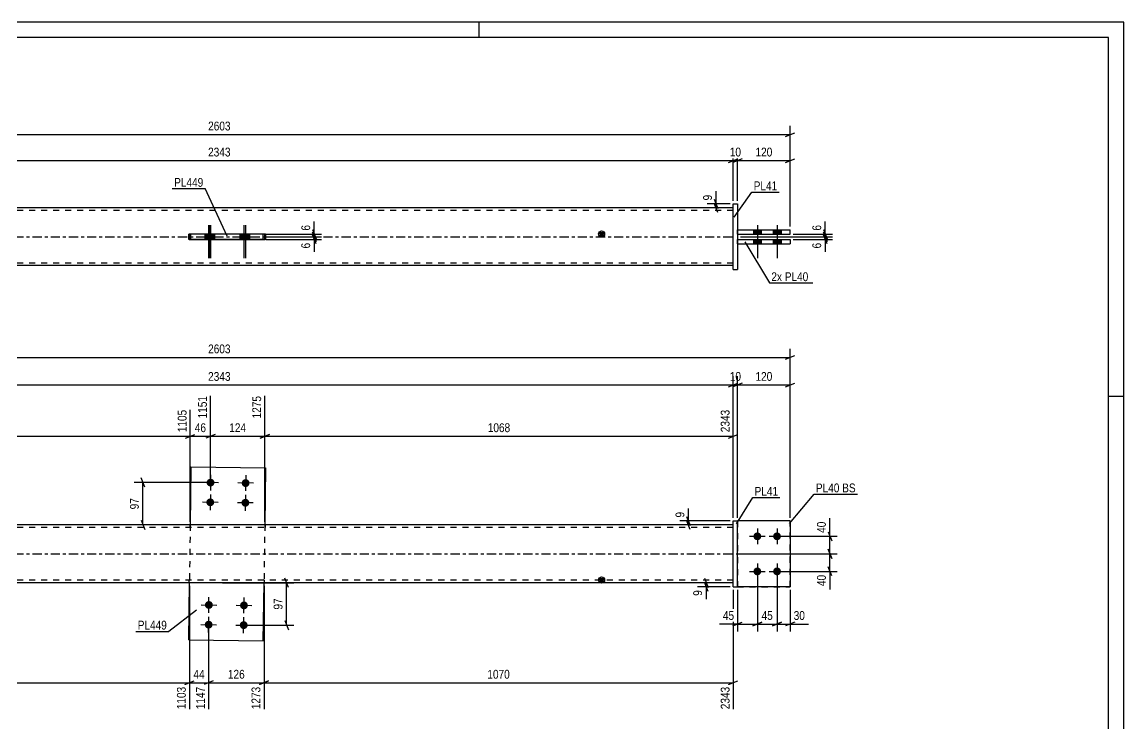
# Model space of a CAD drawing. Header units: millimetres. Extents: x 0 to 594, y 0 to 420.
# Drawn here: x 235.1 to 594, y 191.3 to 420 of the extents above; entities that cross this region are included whole.
import ezdxf

# ---------------------------------------------------------------- set-up
doc = ezdxf.new("R2010")
doc.units = ezdxf.units.MM
doc.linetypes.add('DXK_LINE_DOT2', pattern=[3.9198, 1.9599, -1.9599])
doc.linetypes.add('DXK_LINE_DOT3', pattern=[5.9187, 2.979, -0.9799, 0.9799, -0.9799])
doc.styles.add('Arial Narrow', font='ARIALN.TTF', dxfattribs={"height": 0.2})

# ---------------------------------------------------------------- blocks, each defined once
blk = doc.blocks.new('Unknown-581589972-1129')
at = {"color": 5, "linetype": 'Continuous'}
for p, q in [((594, 420), (0, 420)), ((384, 415), (384, 420)), ((594, 0), (594, 420)), ((589, 415), (5, 415)), ((589, 5), (589, 415)), ((594, 298), (589, 298))]:
    blk.add_line(p, q, dxfattribs=at)
blk = doc.blocks.new('Bolt-581589972-1689 - 1671')
at = {"linetype": 'Continuous'}
for points in [[(294.7, 230.12, -1), (297.27, 230.08, -1)], [(306.13, 229.97, -1), (308.7, 229.93, -1)], [(294.62, 223.69, -1), (297.19, 223.66, -1)], [(306.04, 223.54, -1), (308.61, 223.5, -1)]]:
    blk.add_hatch(color=1, dxfattribs=at).paths.add_polyline_path(points)
at = {"color": 1, "linetype": 'Continuous'}
for p, q in [((293.42, 230.14), (298.56, 230.07)), ((295.95, 227.53), (296.02, 232.67)), ((304.84, 229.98), (309.99, 229.91)), ((307.38, 227.38), (307.45, 232.52)), ((295.87, 221.1), (295.94, 226.25)), ((307.29, 220.95), (307.36, 226.09)), ((293.33, 223.71), (298.47, 223.64)), ((304.76, 223.56), (309.9, 223.49))]:
    blk.add_line(p, q, dxfattribs=at)
blk = doc.blocks.new('Part-581589972-1677 - 1671')
at = {"linetype": 'Continuous'}
blk.add_hatch(color=2, dxfattribs=at).paths.add_polyline_path([(423.88, 237.31), (423.08, 238.71), (424.68, 238.71)])
at = {"color": 2, "linetype": 'Continuous'}
for p, q in [((466.74, 256.17), (132.03, 256.17)), ((466.74, 237.31), (132.03, 237.31)), ((423.88, 237.31), (423.08, 238.71)), ((423.08, 238.71), (424.68, 238.71)), ((424.68, 238.71), (423.88, 237.31))]:
    blk.add_line(p, q, dxfattribs=at)
at = {"color": 7, "linetype": 'DXK_LINE_DOT2'}
for p, q in [((132.03, 256.17), (132.03, 237.31)), ((466.74, 255.31), (132.03, 255.31)), ((289.75, 256.17), (289.75, 255.31)), ((314.34, 256.17), (314.34, 255.31)), ((466.74, 237.31), (466.74, 256.17)), ((466.74, 238.17), (132.03, 238.17)), ((289.51, 237.31), (289.51, 238.17)), ((314.1, 237.31), (314.1, 238.17))]:
    blk.add_line(p, q, dxfattribs=at)
at = {"color": 7, "linetype": 'DXK_LINE_DOT3'}
blk.add_line((132.03, 246.74), (466.74, 246.74), dxfattribs=at)
at = {"color": 2, "linetype": 'Continuous'}
blk.add_circle((423.88, 238.21), 1, dxfattribs=at)
blk = doc.blocks.new('Bolt-581589972-1690 - 1671')
at = {"linetype": 'Continuous'}
for points in [[(297.81, 269.94, -1), (295.24, 269.98, -1)], [(309.23, 269.79, -1), (306.66, 269.82, -1)], [(297.72, 263.51, -1), (295.15, 263.55, -1)], [(309.15, 263.36, -1), (306.58, 263.4, -1)]]:
    blk.add_hatch(color=1, dxfattribs=at).paths.add_polyline_path(points)
at = {"color": 1, "linetype": 'Continuous'}
for p, q in [((299.09, 269.92), (293.95, 269.99)), ((296.56, 272.53), (296.49, 267.39)), ((310.52, 269.77), (305.38, 269.84)), ((307.98, 272.38), (307.91, 267.24)), ((296.47, 266.1), (296.4, 260.96)), ((307.9, 265.95), (307.83, 260.81)), ((299.01, 263.5), (293.86, 263.57)), ((310.43, 263.34), (305.29, 263.41))]:
    blk.add_line(p, q, dxfattribs=at)
blk = doc.blocks.new('Part-581589972-1682 - 1671')
at = {"color": 2, "linetype": 'Continuous'}
for p, q in [((485.31, 257.45), (468.17, 257.45)), ((485.31, 257.45), (485.31, 236.03)), ((485.31, 236.03), (468.17, 236.03))]:
    blk.add_line(p, q, dxfattribs=at)
at = {"color": 7, "linetype": 'DXK_LINE_DOT2'}
blk.add_line((468.17, 257.45), (468.17, 236.03), dxfattribs=at)
blk = doc.blocks.new('Bolt-581589972-1692 - 1671')
at = {"linetype": 'Continuous'}
for points in [[(474.6, 253.74, -1), (474.6, 251.17, -1)], [(481.02, 253.74, -1), (481.02, 251.17, -1)], [(474.6, 242.31, -1), (474.6, 239.74, -1)], [(481.02, 242.31, -1), (481.02, 239.74, -1)]]:
    blk.add_hatch(color=1, dxfattribs=at).paths.add_polyline_path(points)
at = {"color": 1, "linetype": 'Continuous'}
for p, q in [((474.6, 255.03), (474.6, 249.88)), ((481.02, 255.03), (481.02, 249.88)), ((472.02, 252.45), (477.17, 252.45)), ((478.45, 252.45), (483.6, 252.45)), ((472.02, 241.03), (477.17, 241.03)), ((474.6, 243.6), (474.6, 238.45)), ((478.45, 241.03), (483.6, 241.03)), ((481.02, 243.6), (481.02, 238.45))]:
    blk.add_line(p, q, dxfattribs=at)
blk = doc.blocks.new('Part-581589972-1697 - 1671')
at = {"color": 2, "linetype": 'Continuous'}
for p, q in [((290.16, 275.04), (289.91, 256.17)), ((290.16, 275.04), (314.44, 274.72)), ((314.44, 274.72), (314.19, 256.17)), ((289.41, 218.76), (289.65, 237.31)), ((313.69, 218.44), (313.94, 237.31)), ((289.41, 218.76), (313.69, 218.44))]:
    blk.add_line(p, q, dxfattribs=at)
at = {"color": 7, "linetype": 'DXK_LINE_DOT2'}
for p, q in [((289.91, 256.17), (289.65, 237.31)), ((314.19, 256.17), (313.94, 237.31))]:
    blk.add_line(p, q, dxfattribs=at)
blk = doc.blocks.new('Part-581589972-1713 - 1671')
at = {"color": 2, "linetype": 'Continuous'}
for p, q in [((466.74, 257.45), (468.17, 257.45)), ((466.74, 236.03), (466.74, 257.45)), ((468.17, 236.03), (468.17, 257.45)), ((466.74, 236.03), (466.74, 236.03)), ((466.74, 236.03), (468.17, 236.03))]:
    blk.add_line(p, q, dxfattribs=at)
at = {"color": 7, "linetype": 'DXK_LINE_DOT2'}
for p, q in [((466.74, 257.45), (468.17, 257.45)), ((466.74, 236.03), (468.17, 236.03))]:
    blk.add_line(p, q, dxfattribs=at)
blk = doc.blocks.new('Part-581589972-1718 - 1671')
at = {"color": 7, "linetype": 'DXK_LINE_DOT2'}
for p, q in [((485.31, 257.45), (468.17, 257.45)), ((468.17, 257.45), (468.17, 236.03)), ((485.31, 236.03), (485.31, 257.45)), ((468.17, 236.03), (485.31, 236.03))]:
    blk.add_line(p, q, dxfattribs=at)
blk = doc.blocks.new('Part-581589972-1455 - 1366')
at = {"linetype": 'Continuous'}
blk.add_hatch(color=2, dxfattribs=at).paths.add_polyline_path([(423.88, 350.05), (423.08, 351.45), (424.68, 351.45)])
at = {"color": 2, "linetype": 'Continuous'}
for p, q in [((466.74, 359.48), (132.03, 359.48)), ((289.75, 351.05), (314.34, 351.05)), ((289.75, 351.05), (289.75, 349.05)), ((314.34, 349.05), (289.75, 349.05)), ((314.1, 350.91), (314.1, 351.05)), ((314.1, 349.2), (314.1, 349.05)), ((314.34, 351.05), (314.34, 350.91)), ((314.34, 349.2), (314.34, 349.05)), ((423.88, 350.05), (423.08, 351.45)), ((423.08, 351.45), (424.68, 351.45)), ((424.68, 351.45), (423.88, 350.05)), ((466.74, 340.63), (132.03, 340.63))]:
    blk.add_line(p, q, dxfattribs=at)
at = {"color": 7, "linetype": 'DXK_LINE_DOT2'}
for p, q in [((132.03, 340.63), (132.03, 359.48)), ((466.74, 340.63), (466.74, 359.48)), ((466.74, 358.63), (132.03, 358.63)), ((289.51, 351.05), (289.51, 349.05)), ((289.51, 351.05), (289.75, 351.05)), ((289.75, 349.05), (289.51, 349.05)), ((314.1, 351.05), (314.1, 349.2)), ((314.34, 351.05), (314.34, 349.2)), ((466.74, 341.48), (132.03, 341.48))]:
    blk.add_line(p, q, dxfattribs=at)
at = {"color": 7, "linetype": 'DXK_LINE_DOT3'}
blk.add_line((132.03, 350.05), (466.74, 350.05), dxfattribs=at)
at = {"color": 2, "linetype": 'Continuous'}
blk.add_circle((423.88, 350.95), 1, dxfattribs=at)
blk = doc.blocks.new('Bolt-581589972-1369 - 1366')
at = {"linetype": 'Continuous'}
for points in [[(475.88, 352.34), (473.31, 352.34), (473.31, 350.91), (475.88, 350.91)], [(475.88, 352.34), (473.31, 352.34), (473.31, 350.91), (475.88, 350.91)], [(482.31, 352.34), (479.74, 352.34), (479.74, 350.91), (482.31, 350.91)], [(482.31, 352.34), (479.74, 352.34), (479.74, 350.91), (482.31, 350.91)], [(475.88, 349.2), (473.31, 349.2), (473.31, 347.77), (475.88, 347.77)], [(475.88, 349.2), (473.31, 349.2), (473.31, 347.77), (475.88, 347.77)], [(482.31, 349.2), (479.74, 349.2), (479.74, 347.77), (482.31, 347.77)], [(482.31, 349.2), (479.74, 349.2), (479.74, 347.77), (482.31, 347.77)]]:
    blk.add_hatch(color=1, dxfattribs=at).paths.add_polyline_path(points)
at = {"color": 1, "linetype": 'Continuous'}
for p, q in [((473.31, 352.34), (473.31, 350.91)), ((473.31, 352.34), (473.31, 350.91)), ((474.6, 353.77), (474.6, 343.05)), ((474.6, 353.77), (474.6, 343.05)), ((475.88, 352.34), (475.88, 350.91)), ((475.88, 352.34), (475.88, 350.91)), ((479.74, 352.34), (479.74, 350.91)), ((479.74, 352.34), (479.74, 350.91)), ((481.02, 353.77), (481.02, 343.05)), ((481.02, 353.77), (481.02, 343.05)), ((482.31, 352.34), (482.31, 350.91)), ((482.31, 352.34), (482.31, 350.91)), ((473.31, 349.2), (473.31, 347.77)), ((473.31, 349.2), (473.31, 347.77)), ((475.88, 349.2), (475.88, 347.77)), ((475.88, 349.2), (475.88, 347.77)), ((479.74, 349.2), (479.74, 347.77)), ((479.74, 349.2), (479.74, 347.77)), ((482.31, 349.2), (482.31, 347.77)), ((482.31, 349.2), (482.31, 347.77))]:
    blk.add_line(p, q, dxfattribs=at)
blk = doc.blocks.new('Bolt-581589972-1434 - 1366')
at = {"linetype": 'Continuous'}
for points in [[(294.62, 349.2), (297.19, 349.2), (297.19, 350.91), (294.62, 350.91)], [(294.7, 349.2), (297.27, 349.2), (297.27, 350.91), (294.7, 350.91)], [(306.04, 349.2), (308.61, 349.2), (308.61, 350.91), (306.04, 350.91)], [(306.13, 349.2), (308.7, 349.2), (308.7, 350.91), (306.13, 350.91)]]:
    blk.add_hatch(color=1, dxfattribs=at).paths.add_polyline_path(points)
at = {"color": 1, "linetype": 'Continuous'}
for p, q in [((295.9, 353.77), (295.9, 343.05)), ((295.99, 353.77), (295.99, 343.05)), ((307.33, 353.77), (307.33, 343.05)), ((307.41, 353.77), (307.41, 343.05)), ((294.62, 350.91), (294.62, 349.2)), ((294.7, 350.91), (294.7, 349.2)), ((297.19, 350.91), (297.19, 349.2)), ((297.27, 350.91), (297.27, 349.2)), ((306.04, 350.91), (306.04, 349.2)), ((306.13, 350.91), (306.13, 349.2)), ((308.61, 350.91), (308.61, 349.2)), ((308.7, 350.91), (308.7, 349.2))]:
    blk.add_line(p, q, dxfattribs=at)
blk = doc.blocks.new('Part-581589972-1460 - 1366')
at = {"color": 2, "linetype": 'Continuous'}
for p, q in [((468.17, 349.2), (485.31, 349.2)), ((468.17, 347.77), (468.17, 349.2)), ((485.31, 349.2), (485.31, 347.77)), ((468.17, 347.77), (468.17, 347.77)), ((468.17, 347.77), (485.31, 347.77))]:
    blk.add_line(p, q, dxfattribs=at)
at = {"color": 7, "linetype": 'DXK_LINE_DOT2'}
for p, q in [((468.17, 349.2), (485.31, 349.2)), ((468.17, 347.77), (485.31, 347.77))]:
    blk.add_line(p, q, dxfattribs=at)
blk = doc.blocks.new('Part-581589972-1396 - 1366')
at = {"color": 7, "linetype": 'DXK_LINE_DOT2'}
for p, q in [((289.41, 349.2), (289.41, 350.91)), ((289.75, 350.91), (289.41, 350.91)), ((289.75, 349.2), (289.41, 349.2)), ((313.69, 349.2), (313.69, 350.91))]:
    blk.add_line(p, q, dxfattribs=at)
at = {"color": 2, "linetype": 'Continuous'}
for p, q in [((314.44, 350.91), (289.75, 350.91)), ((314.44, 349.2), (289.75, 349.2)), ((290.16, 349.2), (290.16, 350.91)), ((314.44, 350.91), (314.44, 349.2))]:
    blk.add_line(p, q, dxfattribs=at)
blk = doc.blocks.new('Part-581589972-1432 - 1366')
at = {"color": 2, "linetype": 'Continuous'}
for p, q in [((466.74, 360.77), (466.74, 360.77)), ((466.74, 339.34), (466.74, 360.77)), ((466.74, 360.77), (468.17, 360.77)), ((468.17, 360.77), (468.17, 360.77)), ((468.17, 360.77), (468.17, 339.34)), ((466.74, 339.34), (468.17, 339.34)), ((466.74, 339.34), (466.74, 339.34)), ((468.17, 339.34), (468.17, 339.34))]:
    blk.add_line(p, q, dxfattribs=at)
at = {"color": 7, "linetype": 'DXK_LINE_DOT2'}
for p, q in [((466.74, 360.77), (468.17, 360.77)), ((466.74, 339.34), (468.17, 339.34)), ((468.17, 339.34), (468.17, 339.34))]:
    blk.add_line(p, q, dxfattribs=at)
blk = doc.blocks.new('Bolt-581589972-1435 - 1366')
at = {"linetype": 'Continuous'}
for points in [[(297.72, 350.91), (295.15, 350.91), (295.15, 349.2), (297.72, 349.2)], [(297.81, 350.91), (295.24, 350.91), (295.24, 349.2), (297.81, 349.2)], [(309.15, 350.91), (306.58, 350.91), (306.58, 349.2), (309.15, 349.2)], [(309.23, 350.91), (306.66, 350.91), (306.66, 349.2), (309.23, 349.2)]]:
    blk.add_hatch(color=1, dxfattribs=at).paths.add_polyline_path(points)
at = {"color": 1, "linetype": 'Continuous'}
for p, q in [((296.43, 353.77), (296.43, 343.05)), ((296.52, 353.77), (296.52, 343.05)), ((307.86, 353.77), (307.86, 343.05)), ((307.95, 353.77), (307.95, 343.05)), ((295.15, 350.91), (295.15, 349.2)), ((295.24, 350.91), (295.24, 349.2)), ((297.72, 350.91), (297.72, 349.2)), ((297.81, 350.91), (297.81, 349.2)), ((306.58, 350.91), (306.58, 349.2)), ((306.66, 350.91), (306.66, 349.2)), ((309.15, 350.91), (309.15, 349.2)), ((309.23, 350.91), (309.23, 349.2))]:
    blk.add_line(p, q, dxfattribs=at)
blk = doc.blocks.new('Part-581589972-1465 - 1366')
at = {"color": 2, "linetype": 'Continuous'}
for p, q in [((468.17, 352.34), (485.31, 352.34)), ((468.17, 350.91), (468.17, 352.34)), ((485.31, 350.91), (485.31, 352.34)), ((468.17, 350.91), (468.17, 350.91)), ((468.17, 350.91), (485.31, 350.91))]:
    blk.add_line(p, q, dxfattribs=at)
at = {"color": 7, "linetype": 'DXK_LINE_DOT2'}
for p, q in [((468.17, 352.34), (485.31, 352.34)), ((468.17, 350.91), (485.31, 350.91))]:
    blk.add_line(p, q, dxfattribs=at)
blk = doc.blocks.new('StraightDimension-581589972-2009 - 1671')
at = {"color": 7, "linetype": 'Continuous'}
for p, q in [((497.65, 248.24), (498.85, 245.24)), ((467.74, 246.74), (500.65, 246.74)), ((498.25, 241.03), (498.25, 246.74)), ((482.02, 241.03), (500.65, 241.03)), ((498.85, 239.53), (497.65, 242.53))]:
    blk.add_line(p, q, dxfattribs=at)
at = {"color": 0}
blk.add_wipeout([(497.5, 240.5), (493.3, 240.5), (493.3, 235.64), (497.5, 235.64)], dxfattribs=at)
at = {"color": 7, "linetype": 'Continuous'}
blk.add_line((498.25, 241.03), (498.25, 235.12), dxfattribs=at)
blk.add_line((498.25, 241.03), (498.25, 235.12), dxfattribs=at)
at = {"color": 3, "style": 'Arial Narrow'}
blk.add_text('40', height=2.863, rotation=90.0002, dxfattribs=at).set_placement((496.9, 236.24))
blk = doc.blocks.new('StraightDimension-581589972-1928 - 1671')
at = {"color": 7, "linetype": 'Continuous'}
for p, q in [((465.74, 237.31), (455.09, 237.31)), ((457.34, 238.81), (458.54, 235.81)), ((458.54, 234.53), (457.34, 237.53)), ((457.94, 236.03), (457.94, 237.31)), ((465.74, 236.03), (455.09, 236.03))]:
    blk.add_line(p, q, dxfattribs=at)
at = {"color": 0}
blk.add_wipeout([(457.19, 235.5), (452.99, 235.5), (452.99, 232.47), (457.19, 232.47)], dxfattribs=at)
at = {"color": 7, "linetype": 'Continuous'}
blk.add_line((457.94, 236.03), (457.94, 231.95), dxfattribs=at)
blk.add_line((457.94, 236.03), (457.94, 231.95), dxfattribs=at)
at = {"color": 3, "style": 'Arial Narrow'}
blk.add_text('9', height=2.86, rotation=90.0002, dxfattribs=at).set_placement((456.59, 233.07))
blk = doc.blocks.new('StraightDimension-581589972-2023 - 1671')
at = {"color": 7, "linetype": 'Continuous'}
for p, q in [((295.52, 269.96), (271.65, 269.96)), ((275.1, 268.46), (273.9, 271.46)), ((274.5, 256.17), (274.5, 269.96)), ((288.91, 256.17), (271.65, 256.17)), ((273.9, 257.67), (275.1, 254.67))]:
    blk.add_line(p, q, dxfattribs=at)
at = {"color": 0}
blk.add_wipeout([(273.75, 265.49), (269.55, 265.49), (269.55, 260.64), (273.75, 260.64)], dxfattribs=at)
at = {"color": 3, "style": 'Arial Narrow'}
blk.add_text('97', height=2.863, rotation=90.0002, dxfattribs=at).set_placement((273.15, 261.24))
blk = doc.blocks.new('StraightDimension-581589972-1947 - 1671')
at = {"color": 7, "linetype": 'Continuous'}
for p, q in [((474.6, 240.03), (474.6, 221.48)), ((481.02, 240.03), (481.02, 221.48)), ((473.1, 223.28), (476.1, 224.48)), ((474.6, 223.88), (481.02, 223.88)), ((482.52, 224.48), (479.52, 223.28))]:
    blk.add_line(p, q, dxfattribs=at)
at = {"color": 0}
blk.add_wipeout([(480.24, 224.63), (480.24, 228.83), (475.38, 228.83), (475.38, 224.63)], dxfattribs=at)
at = {"color": 3, "style": 'Arial Narrow'}
blk.add_text('45', height=2.863, dxfattribs=at).set_placement((475.98, 225.23))
blk = doc.blocks.new('StraightDimension-581589972-2028 - 1671')
at = {"color": 7, "linetype": 'Continuous'}
for p, q in [((451.57, 258.95), (452.77, 255.95)), ((465.74, 257.45), (449.32, 257.45)), ((465.74, 256.17), (449.32, 256.17)), ((452.77, 254.67), (451.57, 257.67)), ((452.17, 256.17), (452.17, 257.45))]:
    blk.add_line(p, q, dxfattribs=at)
at = {"color": 0}
blk.add_wipeout([(451.42, 261.01), (447.22, 261.01), (447.22, 257.98), (451.42, 257.98)], dxfattribs=at)
at = {"color": 7, "linetype": 'Continuous'}
blk.add_line((452.17, 257.45), (452.17, 261.53), dxfattribs=at)
blk.add_line((452.17, 257.45), (452.17, 261.53), dxfattribs=at)
at = {"color": 3, "style": 'Arial Narrow'}
blk.add_text('9', height=2.86, rotation=90.0002, dxfattribs=at).set_placement((450.82, 258.58))
blk = doc.blocks.new('StraightDimension-581589972-2825 - 1671')
at = {"color": 7, "linetype": 'Continuous'}
for p, q in [((296.52, 270.96), (296.52, 298.17)), ((289.91, 257.17), (289.91, 293.67)), ((288.41, 284.46), (291.41, 285.66)), ((289.91, 285.06), (296.52, 285.06)), ((298.02, 285.66), (295.02, 284.46))]:
    blk.add_line(p, q, dxfattribs=at)
at = {"color": 0}
blk.add_wipeout([(295.64, 285.81), (295.64, 290.01), (290.79, 290.01), (290.79, 285.81)], dxfattribs=at)
at = {"color": 0, "linetype": 'Continuous'}
blk.add_wipeout([(295.92, 298.77), (291.72, 298.77), (291.72, 290.26), (295.92, 290.26)], dxfattribs=at)
at = {"color": 3, "linetype": 'Continuous', "style": 'Arial Narrow'}
blk.add_text('1151', height=2.863, rotation=90.0002, dxfattribs=at).set_placement((295.32, 290.86))
at = {"color": 3, "style": 'Arial Narrow'}
blk.add_text('46', height=2.863, dxfattribs=at).set_placement((291.39, 286.41))
blk = doc.blocks.new('StraightDimension-581589972-1728 - 1671')
at = {"color": 7, "linetype": 'Continuous'}
for p, q in [((485.31, 258.45), (485.31, 313.58)), ((113.46, 310.73), (485.31, 310.73)), ((483.81, 310.13), (486.81, 311.33))]:
    blk.add_line(p, q, dxfattribs=at)
at = {"color": 0}
blk.add_wipeout([(303.64, 311.48), (303.64, 315.68), (295.13, 315.68), (295.13, 311.48)], dxfattribs=at)
at = {"color": 3, "style": 'Arial Narrow'}
blk.add_text('2603', height=2.863, dxfattribs=at).set_placement((295.73, 312.08))
blk = doc.blocks.new('StraightDimension-581589972-1830 - 1671')
at = {"color": 7, "linetype": 'Continuous'}
for p, q in [((313.94, 236.31), (313.94, 196.12)), ((466.74, 235.03), (466.74, 196.12)), ((315.44, 205.33), (312.44, 204.13)), ((313.94, 204.73), (466.74, 204.73)), ((465.24, 204.13), (468.24, 205.33))]:
    blk.add_line(p, q, dxfattribs=at)
at = {"color": 0}
blk.add_wipeout([(394.6, 205.48), (394.6, 209.68), (386.08, 209.68), (386.08, 205.48)], dxfattribs=at)
at = {"color": 0, "linetype": 'Continuous'}
blk.add_wipeout([(466.14, 204.03), (461.94, 204.03), (461.94, 195.52), (466.14, 195.52)], dxfattribs=at)
at = {"color": 3, "style": 'Arial Narrow'}
blk.add_text('1070', height=2.863, dxfattribs=at).set_placement((386.68, 206.08))
at = {"color": 3, "linetype": 'Continuous', "style": 'Arial Narrow'}
blk.add_text('2343', height=2.863, rotation=90.0002, dxfattribs=at).set_placement((465.54, 196.12))
blk = doc.blocks.new('StraightDimension-581589972-1842 - 1671')
at = {"color": 7, "linetype": 'Continuous'}
for p, q in [((313.94, 236.31), (313.94, 196.12)), ((295.9, 222.67), (295.9, 196.12)), ((297.4, 205.33), (294.4, 204.13)), ((295.9, 204.73), (313.94, 204.73)), ((312.44, 204.13), (315.44, 205.33))]:
    blk.add_line(p, q, dxfattribs=at)
at = {"color": 0}
blk.add_wipeout([(308.26, 205.48), (308.26, 209.68), (301.58, 209.68), (301.58, 205.48)], dxfattribs=at)
at = {"color": 3, "style": 'Arial Narrow'}
blk.add_text('126', height=2.863, dxfattribs=at).set_placement((302.18, 206.08))
at = {"color": 0, "linetype": 'Continuous'}
blk.add_wipeout([(313.34, 204.03), (309.14, 204.03), (309.14, 195.52), (313.34, 195.52)], dxfattribs=at)
at = {"color": 3, "linetype": 'Continuous', "style": 'Arial Narrow'}
blk.add_text('1273', height=2.863, rotation=90.0002, dxfattribs=at).set_placement((312.74, 196.12))
blk = doc.blocks.new('StraightDimension-581589972-1856 - 1671')
at = {"color": 7, "linetype": 'Continuous'}
for p, q in [((289.65, 236.31), (289.65, 196.12)), ((295.9, 222.67), (295.9, 196.12)), ((288.15, 204.13), (291.15, 205.33)), ((289.65, 204.73), (295.9, 204.73)), ((297.4, 205.33), (294.4, 204.13))]:
    blk.add_line(p, q, dxfattribs=at)
at = {"color": 0}
blk.add_wipeout([(295.21, 205.48), (295.21, 209.68), (290.35, 209.68), (290.35, 205.48)], dxfattribs=at)
at = {"color": 3, "style": 'Arial Narrow'}
blk.add_text('44', height=2.863, dxfattribs=at).set_placement((290.95, 206.08))
at = {"color": 0, "linetype": 'Continuous'}
blk.add_wipeout([(295.3, 204.03), (291.1, 204.03), (291.1, 195.52), (295.3, 195.52)], dxfattribs=at)
at = {"color": 3, "linetype": 'Continuous', "style": 'Arial Narrow'}
blk.add_text('1147', height=2.863, rotation=90.0002, dxfattribs=at).set_placement((294.7, 196.12))
blk = doc.blocks.new('StraightDimension-581589972-2826 - 1671')
at = {"color": 7, "linetype": 'Continuous'}
for p, q in [((289.91, 257.17), (289.91, 293.67)), ((132.03, 257.17), (132.03, 288.19)), ((133.53, 285.66), (130.53, 284.46)), ((132.03, 285.06), (289.91, 285.06)), ((288.41, 284.46), (291.41, 285.66))]:
    blk.add_line(p, q, dxfattribs=at)
at = {"color": 0, "linetype": 'Continuous'}
for points in [[(289.31, 294.27), (285.11, 294.27), (285.11, 285.76), (289.31, 285.76)], [(131.43, 288.79), (127.23, 288.79), (127.23, 285.76), (131.43, 285.76)]]:
    blk.add_wipeout(points, dxfattribs=at)
at = {"color": 0}
blk.add_wipeout([(215.22, 285.81), (215.22, 290.01), (206.71, 290.01), (206.71, 285.81)], dxfattribs=at)
at = {"color": 3, "linetype": 'Continuous', "style": 'Arial Narrow'}
for s, height, p in [('1105', 2.863, (288.71, 286.36)), ('0', 2.86, (130.83, 286.36))]:
    blk.add_text(s, height=height, rotation=90.0002, dxfattribs=at).set_placement(p)
at = {"color": 3, "style": 'Arial Narrow'}
blk.add_text('1105', height=2.863, dxfattribs=at).set_placement((207.31, 286.41))
blk = doc.blocks.new('StraightDimension-581589972-1870 - 1671')
at = {"color": 7, "linetype": 'Continuous'}
for p, q in [((132.03, 235.03), (132.03, 201.61)), ((289.65, 236.31), (289.65, 196.12)), ((133.53, 205.33), (130.53, 204.13)), ((132.03, 204.73), (289.65, 204.73)), ((288.15, 204.13), (291.15, 205.33))]:
    blk.add_line(p, q, dxfattribs=at)
at = {"color": 0}
blk.add_wipeout([(215.1, 205.48), (215.1, 209.68), (206.59, 209.68), (206.59, 205.48)], dxfattribs=at)
at = {"color": 0, "linetype": 'Continuous'}
for points in [[(131.43, 204.03), (127.23, 204.03), (127.23, 201.01), (131.43, 201.01)], [(289.05, 204.03), (284.85, 204.03), (284.85, 195.52), (289.05, 195.52)]]:
    blk.add_wipeout(points, dxfattribs=at)
at = {"color": 3, "style": 'Arial Narrow'}
blk.add_text('1103', height=2.863, dxfattribs=at).set_placement((207.19, 206.08))
at = {"color": 3, "linetype": 'Continuous', "style": 'Arial Narrow'}
for s, height, p in [('0', 2.86, (130.83, 201.61)), ('1103', 2.863, (288.45, 196.12))]:
    blk.add_text(s, height=height, rotation=90.0002, dxfattribs=at).set_placement(p)
blk = doc.blocks.new('StraightDimension-581589972-3961 - 1671')
at = {"color": 7, "linetype": 'Continuous'}
for p, q in [((465.24, 301.16), (468.24, 302.36)), ((469.67, 302.36), (466.67, 301.16)), ((466.74, 258.45), (466.74, 304.61)), ((466.74, 301.76), (468.17, 301.76)), ((468.17, 258.45), (468.17, 304.61))]:
    blk.add_line(p, q, dxfattribs=at)
at = {"color": 0}
blk.add_wipeout([(469.88, 302.51), (469.88, 306.71), (465.03, 306.71), (465.03, 302.51)], dxfattribs=at)
at = {"color": 3, "style": 'Arial Narrow'}
blk.add_text('10', height=2.863, dxfattribs=at).set_placement((465.63, 303.11))
blk = doc.blocks.new('StraightDimension-581589972-1937 - 1671')
at = {"color": 7, "linetype": 'Continuous'}
for p, q in [((474.6, 240.03), (474.6, 221.48)), ((468.17, 235.03), (468.17, 221.48)), ((466.67, 223.28), (469.67, 224.48)), ((468.17, 223.88), (474.6, 223.88)), ((476.1, 224.48), (473.1, 223.28))]:
    blk.add_line(p, q, dxfattribs=at)
at = {"color": 0}
blk.add_wipeout([(467.64, 224.63), (467.64, 228.83), (462.79, 228.83), (462.79, 224.63)], dxfattribs=at)
at = {"color": 7, "linetype": 'Continuous'}
blk.add_line((468.17, 223.88), (462.26, 223.88), dxfattribs=at)
blk.add_line((468.17, 223.88), (462.26, 223.88), dxfattribs=at)
at = {"color": 3, "style": 'Arial Narrow'}
blk.add_text('45', height=2.863, dxfattribs=at).set_placement((463.39, 225.23))
blk = doc.blocks.new('StraightDimension-581589972-1957 - 1671')
at = {"color": 7, "linetype": 'Continuous'}
for p, q in [((481.02, 240.03), (481.02, 221.48)), ((485.31, 235.03), (485.31, 221.48)), ((479.52, 223.28), (482.52, 224.48)), ((481.02, 223.88), (485.31, 223.88)), ((486.81, 224.48), (483.81, 223.28))]:
    blk.add_line(p, q, dxfattribs=at)
at = {"color": 0}
blk.add_wipeout([(490.69, 224.63), (490.69, 228.83), (485.84, 228.83), (485.84, 224.63)], dxfattribs=at)
at = {"color": 7, "linetype": 'Continuous'}
blk.add_line((485.31, 223.88), (491.22, 223.88), dxfattribs=at)
blk.add_line((485.31, 223.88), (491.22, 223.88), dxfattribs=at)
at = {"color": 3, "style": 'Arial Narrow'}
blk.add_text('30', height=2.863, dxfattribs=at).set_placement((486.44, 225.23))
blk = doc.blocks.new('StraightDimension-581589972-1985 - 1671')
at = {"color": 7, "linetype": 'Continuous'}
for p, q in [((300.38, 237.31), (323.69, 237.31)), ((321.89, 235.81), (320.69, 238.81)), ((321.29, 223.52), (321.29, 237.31)), ((308.33, 223.52), (323.69, 223.52)), ((320.69, 225.02), (321.89, 222.02))]:
    blk.add_line(p, q, dxfattribs=at)
at = {"color": 0}
blk.add_wipeout([(320.54, 232.84), (316.34, 232.84), (316.34, 227.99), (320.54, 227.99)], dxfattribs=at)
at = {"color": 3, "style": 'Arial Narrow'}
blk.add_text('97', height=2.863, rotation=90.0002, dxfattribs=at).set_placement((319.94, 228.59))
blk = doc.blocks.new('StraightDimension-581589972-1996 - 1671')
at = {"color": 7, "linetype": 'Continuous'}
for p, q in [((482.02, 252.45), (500.65, 252.45)), ((497.65, 253.95), (498.85, 250.95)), ((498.25, 246.74), (498.25, 252.45)), ((498.85, 245.24), (497.65, 248.24)), ((467.74, 246.74), (500.65, 246.74))]:
    blk.add_line(p, q, dxfattribs=at)
at = {"color": 0}
blk.add_wipeout([(497.5, 257.84), (493.3, 257.84), (493.3, 252.98), (497.5, 252.98)], dxfattribs=at)
at = {"color": 7, "linetype": 'Continuous'}
blk.add_line((498.25, 252.45), (498.25, 258.36), dxfattribs=at)
blk.add_line((498.25, 252.45), (498.25, 258.36), dxfattribs=at)
at = {"color": 3, "style": 'Arial Narrow'}
blk.add_text('40', height=2.863, rotation=90.0002, dxfattribs=at).set_placement((496.9, 253.58))
blk = doc.blocks.new('StraightDimension-581589972-2823 - 1671')
at = {"color": 7, "linetype": 'Continuous'}
for p, q in [((314.19, 257.17), (314.19, 298.17)), ((466.74, 258.45), (466.74, 293.67)), ((315.69, 285.66), (312.69, 284.46)), ((314.19, 285.06), (466.74, 285.06)), ((465.24, 284.46), (468.24, 285.66))]:
    blk.add_line(p, q, dxfattribs=at)
at = {"color": 0, "linetype": 'Continuous'}
blk.add_wipeout([(466.14, 294.27), (461.94, 294.27), (461.94, 285.76), (466.14, 285.76)], dxfattribs=at)
at = {"color": 0}
blk.add_wipeout([(394.72, 285.81), (394.72, 290.01), (386.21, 290.01), (386.21, 285.81)], dxfattribs=at)
at = {"color": 3, "linetype": 'Continuous', "style": 'Arial Narrow'}
blk.add_text('2343', height=2.863, rotation=90.0002, dxfattribs=at).set_placement((465.54, 286.36))
at = {"color": 3, "style": 'Arial Narrow'}
blk.add_text('1068', height=2.863, dxfattribs=at).set_placement((386.81, 286.41))
blk = doc.blocks.new('StraightDimension-581589972-2824 - 1671')
at = {"color": 7, "linetype": 'Continuous'}
for p, q in [((296.52, 270.96), (296.52, 298.17)), ((314.19, 257.17), (314.19, 298.17)), ((298.02, 285.66), (295.02, 284.46)), ((296.52, 285.06), (314.19, 285.06)), ((312.69, 284.46), (315.69, 285.66))]:
    blk.add_line(p, q, dxfattribs=at)
at = {"color": 0}
blk.add_wipeout([(308.7, 285.81), (308.7, 290.01), (302.02, 290.01), (302.02, 285.81)], dxfattribs=at)
at = {"color": 0, "linetype": 'Continuous'}
blk.add_wipeout([(313.59, 298.77), (309.39, 298.77), (309.39, 290.26), (313.59, 290.26)], dxfattribs=at)
at = {"color": 3, "linetype": 'Continuous', "style": 'Arial Narrow'}
blk.add_text('1275', height=2.863, rotation=90.0002, dxfattribs=at).set_placement((312.99, 290.86))
at = {"color": 3, "style": 'Arial Narrow'}
blk.add_text('124', height=2.863, dxfattribs=at).set_placement((302.62, 286.41))
blk = doc.blocks.new('StraightDimension-581589972-3960 - 1671')
at = {"color": 7, "linetype": 'Continuous'}
for p, q in [((469.67, 302.36), (466.67, 301.16)), ((468.17, 258.45), (468.17, 304.61)), ((468.17, 301.76), (485.31, 301.76)), ((483.81, 301.16), (486.81, 302.36)), ((485.31, 258.45), (485.31, 304.61))]:
    blk.add_line(p, q, dxfattribs=at)
at = {"color": 0}
blk.add_wipeout([(480.08, 302.51), (480.08, 306.71), (473.4, 306.71), (473.4, 302.51)], dxfattribs=at)
at = {"color": 3, "style": 'Arial Narrow'}
blk.add_text('120', height=2.863, dxfattribs=at).set_placement((474, 303.11))
blk = doc.blocks.new('StraightDimension-581589972-3962 - 1671')
at = {"color": 7, "linetype": 'Continuous'}
for p, q in [((133.53, 302.36), (130.53, 301.16)), ((132.03, 258.45), (132.03, 304.61)), ((132.03, 301.76), (466.74, 301.76)), ((465.24, 301.16), (468.24, 302.36)), ((466.74, 258.45), (466.74, 304.61))]:
    blk.add_line(p, q, dxfattribs=at)
at = {"color": 0}
blk.add_wipeout([(303.64, 302.51), (303.64, 306.71), (295.13, 306.71), (295.13, 302.51)], dxfattribs=at)
at = {"color": 3, "style": 'Arial Narrow'}
blk.add_text('2343', height=2.863, dxfattribs=at).set_placement((295.73, 303.11))
blk = doc.blocks.new('StraightDimension-581589972-1594 - 1366')
at = {"color": 7, "linetype": 'Continuous'}
for p, q in [((468.17, 361.77), (468.17, 377.71)), ((485.31, 353.34), (485.31, 377.71)), ((469.67, 375.46), (466.67, 374.26)), ((468.17, 374.86), (485.31, 374.86)), ((483.81, 374.26), (486.81, 375.46))]:
    blk.add_line(p, q, dxfattribs=at)
at = {"color": 0}
blk.add_wipeout([(480.08, 375.61), (480.08, 379.81), (473.4, 379.81), (473.4, 375.61)], dxfattribs=at)
at = {"color": 3, "style": 'Arial Narrow'}
blk.add_text('120', height=2.863, dxfattribs=at).set_placement((474, 376.21))
blk = doc.blocks.new('StraightDimension-581589972-1605 - 1366')
at = {"color": 7, "linetype": 'Continuous'}
for p, q in [((465.74, 360.77), (458.31, 360.77)), ((465.74, 359.48), (458.31, 359.48)), ((460.56, 362.27), (461.76, 359.27)), ((461.76, 357.98), (460.56, 360.98)), ((461.16, 359.48), (461.16, 360.77))]:
    blk.add_line(p, q, dxfattribs=at)
at = {"color": 0}
blk.add_wipeout([(460.41, 364.32), (456.21, 364.32), (456.21, 361.29), (460.41, 361.29)], dxfattribs=at)
at = {"color": 7, "linetype": 'Continuous'}
blk.add_line((461.16, 360.77), (461.16, 364.85), dxfattribs=at)
blk.add_line((461.16, 360.77), (461.16, 364.85), dxfattribs=at)
at = {"color": 3, "style": 'Arial Narrow'}
blk.add_text('9', height=2.86, rotation=90.0002, dxfattribs=at).set_placement((459.81, 361.89))
blk = doc.blocks.new('StraightDimension-581589972-1574 - 1366')
at = {"color": 7, "linetype": 'Continuous'}
for p, q in [((132.03, 361.77), (132.03, 377.71)), ((466.74, 361.77), (466.74, 377.71)), ((133.53, 375.46), (130.53, 374.26)), ((132.03, 374.86), (466.74, 374.86)), ((465.24, 374.26), (468.24, 375.46))]:
    blk.add_line(p, q, dxfattribs=at)
at = {"color": 0}
blk.add_wipeout([(303.64, 375.61), (303.64, 379.81), (295.13, 379.81), (295.13, 375.61)], dxfattribs=at)
at = {"color": 3, "style": 'Arial Narrow'}
blk.add_text('2343', height=2.863, dxfattribs=at).set_placement((295.73, 376.21))
blk = doc.blocks.new('StraightDimension-581589972-1534 - 1366')
at = {"color": 7, "linetype": 'Continuous'}
for p, q in [((314.69, 350.05), (332.7, 350.05)), ((314.69, 349.2), (332.7, 349.2)), ((329.7, 351.55), (330.9, 348.55)), ((330.9, 347.7), (329.7, 350.7)), ((330.3, 349.2), (330.3, 350.05))]:
    blk.add_line(p, q, dxfattribs=at)
at = {"color": 0}
blk.add_wipeout([(329.55, 348.67), (325.35, 348.67), (325.35, 345.64), (329.55, 345.64)], dxfattribs=at)
at = {"color": 7, "linetype": 'Continuous'}
blk.add_line((330.3, 349.2), (330.3, 345.12), dxfattribs=at)
blk.add_line((330.3, 349.2), (330.3, 345.12), dxfattribs=at)
at = {"color": 3, "style": 'Arial Narrow'}
blk.add_text('6', height=2.86, rotation=90.0002, dxfattribs=at).set_placement((328.95, 346.24))
blk = doc.blocks.new('StraightDimension-581589972-1538 - 1366')
at = {"color": 7, "linetype": 'Continuous'}
for p, q in [((329.7, 352.41), (330.9, 349.41)), ((314.69, 350.91), (332.7, 350.91)), ((314.69, 350.05), (332.7, 350.05)), ((330.9, 348.55), (329.7, 351.55)), ((330.3, 350.05), (330.3, 350.91))]:
    blk.add_line(p, q, dxfattribs=at)
at = {"color": 0}
blk.add_wipeout([(329.55, 354.46), (325.35, 354.46), (325.35, 351.44), (329.55, 351.44)], dxfattribs=at)
at = {"color": 7, "linetype": 'Continuous'}
blk.add_line((330.3, 350.91), (330.3, 354.99), dxfattribs=at)
blk.add_line((330.3, 350.91), (330.3, 354.99), dxfattribs=at)
at = {"color": 3, "style": 'Arial Narrow'}
blk.add_text('6', height=2.86, rotation=90.0002, dxfattribs=at).set_placement((328.95, 352.04))
blk = doc.blocks.new('StraightDimension-581589972-1543 - 1366')
at = {"color": 7, "linetype": 'Continuous'}
for p, q in [((485.31, 353.34), (485.31, 386.19)), ((113.46, 383.34), (485.31, 383.34)), ((483.81, 382.74), (486.81, 383.94))]:
    blk.add_line(p, q, dxfattribs=at)
at = {"color": 0}
blk.add_wipeout([(303.64, 384.09), (303.64, 388.29), (295.13, 388.29), (295.13, 384.09)], dxfattribs=at)
at = {"color": 3, "style": 'Arial Narrow'}
blk.add_text('2603', height=2.863, dxfattribs=at).set_placement((295.73, 384.69))
blk = doc.blocks.new('StraightDimension-581589972-1584 - 1366')
at = {"color": 7, "linetype": 'Continuous'}
for p, q in [((466.74, 361.77), (466.74, 377.71)), ((468.17, 361.77), (468.17, 377.71)), ((465.24, 374.26), (468.24, 375.46)), ((469.67, 375.46), (466.67, 374.26)), ((466.74, 374.86), (468.17, 374.86))]:
    blk.add_line(p, q, dxfattribs=at)
at = {"color": 0}
blk.add_wipeout([(469.88, 375.61), (469.88, 379.81), (465.03, 379.81), (465.03, 375.61)], dxfattribs=at)
at = {"color": 3, "style": 'Arial Narrow'}
blk.add_text('10', height=2.863, dxfattribs=at).set_placement((465.63, 376.21))
blk = doc.blocks.new('StraightDimension-581589972-1616 - 1366')
at = {"color": 7, "linetype": 'Continuous'}
for p, q in [((496.13, 352.41), (497.33, 349.41)), ((469.17, 350.05), (499.13, 350.05)), ((486.31, 350.91), (499.13, 350.91)), ((497.33, 348.55), (496.13, 351.55)), ((496.73, 350.05), (496.73, 350.91))]:
    blk.add_line(p, q, dxfattribs=at)
at = {"color": 0}
blk.add_wipeout([(495.98, 354.47), (491.78, 354.47), (491.78, 351.44), (495.98, 351.44)], dxfattribs=at)
at = {"color": 7, "linetype": 'Continuous'}
blk.add_line((496.73, 350.91), (496.73, 354.99), dxfattribs=at)
blk.add_line((496.73, 350.91), (496.73, 354.99), dxfattribs=at)
at = {"color": 3, "style": 'Arial Narrow'}
blk.add_text('6', height=2.86, rotation=90.0002, dxfattribs=at).set_placement((495.38, 352.04))
blk = doc.blocks.new('StraightDimension-581589972-1625 - 1366')
at = {"color": 7, "linetype": 'Continuous'}
for p, q in [((469.17, 350.05), (499.13, 350.05)), ((486.31, 349.2), (499.13, 349.2)), ((496.13, 351.55), (497.33, 348.55)), ((497.33, 347.7), (496.13, 350.7)), ((496.73, 349.2), (496.73, 350.05))]:
    blk.add_line(p, q, dxfattribs=at)
at = {"color": 0}
blk.add_wipeout([(495.98, 348.67), (491.78, 348.67), (491.78, 345.64), (495.98, 345.64)], dxfattribs=at)
at = {"color": 7, "linetype": 'Continuous'}
blk.add_line((496.73, 349.2), (496.73, 345.12), dxfattribs=at)
blk.add_line((496.73, 349.2), (496.73, 345.12), dxfattribs=at)
at = {"color": 3, "style": 'Arial Narrow'}
blk.add_text('6', height=2.86, rotation=90.0002, dxfattribs=at).set_placement((495.38, 346.24))
blk = doc.blocks.new('MarkSet-581589972-2087 - 1671')
at = {"color": 0}
blk.add_wipeout([(501.34, 266.79), (501.34, 269.79), (493.66, 269.79), (493.66, 266.79)], dxfattribs=at)
blk.add_wipeout([(501.34, 266.79), (501.34, 269.79), (493.66, 269.79), (493.66, 266.79)], dxfattribs=at)
at = {"color": 30, "linetype": 'Continuous'}
blk.add_line((485.03, 256.63), (493.06, 266.19), dxfattribs=at)
at = {"color": 0}
blk.add_wipeout([(506.62, 266.79), (506.62, 269.79), (502.24, 269.79), (502.24, 266.79)], dxfattribs=at)
blk.add_wipeout([(506.62, 266.79), (506.62, 269.79), (502.24, 269.79), (502.24, 266.79)], dxfattribs=at)
at = {"color": 30, "linetype": 'Continuous'}
blk.add_line((493.06, 266.19), (507.22, 266.19), dxfattribs=at)
at = {"color": 3, "style": 'Arial Narrow'}
for s, p in [('PL40', (493.66, 266.79)), ('BS', (502.24, 266.79))]:
    blk.add_text(s, height=2.863, dxfattribs=at).set_placement(p)
blk = doc.blocks.new('Mark-581589972-1693 - 1671')
at = {"color": 0}
blk.add_wipeout([(282.3, 222.09), (282.3, 225.09), (272.8, 225.09), (272.8, 222.09)], dxfattribs=at)
blk.add_wipeout([(282.3, 222.09), (282.3, 225.09), (272.8, 225.09), (272.8, 222.09)], dxfattribs=at)
at = {"color": 30, "linetype": 'Continuous'}
for p in [(291.99, 228.42), (272.2, 221.49)]:
    blk.add_line(p, (282.9, 221.49), dxfattribs=at)
at = {"color": 3, "style": 'Arial Narrow'}
blk.add_text('PL449', height=2.863, dxfattribs=at).set_placement((272.8, 222.09))
blk = doc.blocks.new('Mark-581589972-4047 - 1671')
at = {"color": 0}
blk.add_wipeout([(481.38, 265.68), (481.38, 268.68), (473.7, 268.68), (473.7, 265.68)], dxfattribs=at)
blk.add_wipeout([(481.38, 265.68), (481.38, 268.68), (473.7, 268.68), (473.7, 265.68)], dxfattribs=at)
at = {"color": 30, "linetype": 'Continuous'}
for p, q in [((467.77, 256.52), (473.1, 265.08)), ((473.1, 265.08), (481.98, 265.08))]:
    blk.add_line(p, q, dxfattribs=at)
at = {"color": 3, "style": 'Arial Narrow'}
blk.add_text('PL41', height=2.863, dxfattribs=at).set_placement((473.7, 265.68))
blk = doc.blocks.new('Mark-581589972-1391 - 1366')
at = {"color": 0}
blk.add_wipeout([(294.17, 366.33), (294.17, 369.33), (284.67, 369.33), (284.67, 366.33)], dxfattribs=at)
blk.add_wipeout([(294.17, 366.33), (294.17, 369.33), (284.67, 369.33), (284.67, 366.33)], dxfattribs=at)
at = {"color": 30, "linetype": 'Continuous'}
for p in [(284.07, 365.73), (301.9, 350.29)]:
    blk.add_line(p, (294.77, 365.73), dxfattribs=at)
at = {"color": 3, "style": 'Arial Narrow'}
blk.add_text('PL449', height=2.863, dxfattribs=at).set_placement((284.67, 366.33))
blk = doc.blocks.new('Mark-581589972-1428 - 1366')
at = {"color": 0}
blk.add_wipeout([(481.09, 365.2), (481.09, 368.2), (473.41, 368.2), (473.41, 365.2)], dxfattribs=at)
blk.add_wipeout([(481.09, 365.2), (481.09, 368.2), (473.41, 368.2), (473.41, 365.2)], dxfattribs=at)
at = {"color": 30, "linetype": 'Continuous'}
for p, q in [((467.07, 356.45), (472.81, 364.6)), ((472.81, 364.6), (481.69, 364.6))]:
    blk.add_line(p, q, dxfattribs=at)
at = {"color": 3, "style": 'Arial Narrow'}
blk.add_text('PL41', height=2.863, dxfattribs=at).set_placement((473.41, 365.2))
blk = doc.blocks.new('MarkSet-581589972-1662 - 1366')
at = {"color": 0}
blk.add_wipeout([(482.63, 335.6), (482.63, 338.6), (479.16, 338.6), (479.16, 335.6)], dxfattribs=at)
blk.add_wipeout([(482.63, 335.6), (482.63, 338.6), (479.16, 338.6), (479.16, 335.6)], dxfattribs=at)
at = {"color": 30, "linetype": 'Continuous'}
blk.add_line((470.48, 348.42), (478.56, 335), dxfattribs=at)
at = {"color": 0}
blk.add_wipeout([(491.21, 335.6), (491.21, 338.6), (483.53, 338.6), (483.53, 335.6)], dxfattribs=at)
blk.add_wipeout([(491.21, 335.6), (491.21, 338.6), (483.53, 338.6), (483.53, 335.6)], dxfattribs=at)
at = {"color": 30, "linetype": 'Continuous'}
blk.add_line((478.56, 335), (492.71, 335), dxfattribs=at)
at = {"color": 3, "style": 'Arial Narrow'}
for s, p in [('2x', (479.16, 335.6)), ('PL40', (483.53, 335.6))]:
    blk.add_text(s, height=2.863, dxfattribs=at).set_placement(p)

msp = doc.modelspace()

# ---------------------------------------------------------------- block references
for name in ['Unknown-581589972-1129', 'Part-581589972-1455 - 1366', 'Part-581589972-1432 - 1366', 'Bolt-581589972-1434 - 1366', 'Bolt-581589972-1435 - 1366', 'Part-581589972-1465 - 1366', 'Bolt-581589972-1369 - 1366', 'Part-581589972-1396 - 1366', 'Part-581589972-1460 - 1366', 'Part-581589972-1697 - 1671', 'Bolt-581589972-1690 - 1671', 'Part-581589972-1677 - 1671', 'Part-581589972-1713 - 1671', 'Part-581589972-1682 - 1671', 'Part-581589972-1718 - 1671', 'Bolt-581589972-1692 - 1671', 'Bolt-581589972-1689 - 1671']:
    msp.add_blockref(name, (0, 0))

# ---------------------------------------------------------------- next in the draw order: block references
for name in ['StraightDimension-581589972-1594 - 1366', 'StraightDimension-581589972-1534 - 1366', 'StraightDimension-581589972-2023 - 1671', 'StraightDimension-581589972-2028 - 1671', 'StraightDimension-581589972-2009 - 1671', 'StraightDimension-581589972-1928 - 1671']:
    msp.add_blockref(name, (0, 0))

# ---------------------------------------------------------------- next in the draw order: block references
for name in ['StraightDimension-581589972-1605 - 1366', 'StraightDimension-581589972-1538 - 1366', 'StraightDimension-581589972-2825 - 1671', 'StraightDimension-581589972-1947 - 1671', 'StraightDimension-581589972-1830 - 1671']:
    msp.add_blockref(name, (0, 0))

# ---------------------------------------------------------------- next in the draw order: block references
for name in ['StraightDimension-581589972-1574 - 1366', 'StraightDimension-581589972-1728 - 1671', 'StraightDimension-581589972-1937 - 1671', 'StraightDimension-581589972-1957 - 1671', 'StraightDimension-581589972-1842 - 1671']:
    msp.add_blockref(name, (0, 0))

# ---------------------------------------------------------------- next in the draw order: block references
for name in ['StraightDimension-581589972-1543 - 1366', 'StraightDimension-581589972-3961 - 1671', 'StraightDimension-581589972-2826 - 1671', 'StraightDimension-581589972-1985 - 1671', 'StraightDimension-581589972-1856 - 1671']:
    msp.add_blockref(name, (0, 0))

# ---------------------------------------------------------------- next in the draw order: block references
for name in ['StraightDimension-581589972-1584 - 1366', 'Mark-581589972-1391 - 1366', 'StraightDimension-581589972-1616 - 1366', 'StraightDimension-581589972-1996 - 1671', 'StraightDimension-581589972-1870 - 1671']:
    msp.add_blockref(name, (0, 0))

# ---------------------------------------------------------------- next in the draw order: block references
for name in ['Mark-581589972-1428 - 1366', 'StraightDimension-581589972-1625 - 1366', 'StraightDimension-581589972-2823 - 1671', 'Mark-581589972-1693 - 1671']:
    msp.add_blockref(name, (0, 0))

# ---------------------------------------------------------------- next in the draw order: block references
for name in ['MarkSet-581589972-1662 - 1366', 'StraightDimension-581589972-3960 - 1671', 'StraightDimension-581589972-2824 - 1671']:
    msp.add_blockref(name, (0, 0))

# ---------------------------------------------------------------- next in the draw order: block references
for name in ['StraightDimension-581589972-3962 - 1671', 'MarkSet-581589972-2087 - 1671']:
    msp.add_blockref(name, (0, 0))

# ---------------------------------------------------------------- next in the draw order: block references
msp.add_blockref('Mark-581589972-4047 - 1671', (0, 0))

doc.saveas('drawing.dxf')
